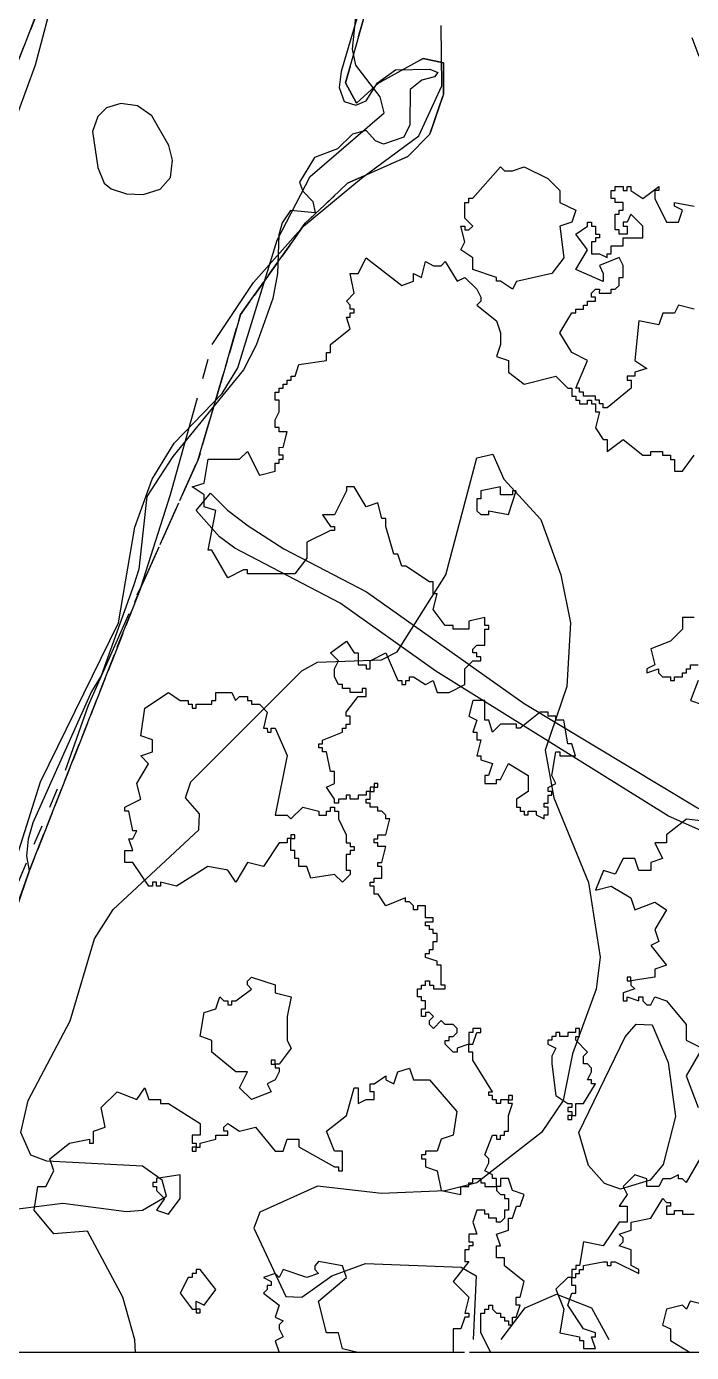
# Model space of a CAD drawing. Header units: metres. Extents: x -400 to 800, y -650 to 500.
# Drawn here: x 59.7 to 101.8, y -650 to -566.1 of the extents above; entities that cross this region are included whole.
import ezdxf

# ---------------------------------------------------------------- set-up
doc = ezdxf.new("R2010")
doc.units = ezdxf.units.M
doc.header["$LTSCALE"] = 2
for name, pattern in [('DASHDOT', [3.556, 2.54, -0.508, 0, -0.508]), ('DASHED', [1.524, 1.27, -0.254]), ('PHANTOM', [6.35, 3.175, -0.635, 0.635, -0.635, 0.635, -0.635])]:
    doc.linetypes.add(name, pattern=pattern)
for name, color, linetype in [('SITE-FLOOD-LIMIT', 5, 'DASHED'), ('SITE-PATH', 84, 'CONTINUOUS'), ('SITE-PROPERTY', 7, 'PHANTOM'), ('SITE-SETBACK-WATER', 1, 'DASHDOT'), ('SITE-TREE-CANOPY', 94, 'CONTINUOUS'), ('SITE-WATER-EDGE', 5, 'CONTINUOUS'), ('TOPO-CONTOUR-MAJOR', 8, 'CONTINUOUS'), ('TOPO-CONTOUR-MINOR', 9, 'CONTINUOUS')]:
    doc.layers.add(name, color=color, linetype=linetype)

msp = doc.modelspace()

# ---------------------------------------------------------------- linework, layer by layer
at = {"layer": 'SITE-FLOOD-LIMIT'}
for points in [[(61.977, -561.13), (56.425, -575.406), (56.161, -580.164), (56.425, -582.279), (54.574, -584.923), (52.195, -587.038), (46.114, -598.142), (40.563, -619.292), (46.379, -624.315), (44.793, -624.579), (40.827, -624.579), (38.448, -629.073), (32.631, -643.878), (31.379, -650), (20.323, -650), (45.165, -581.936), (56.927, -548.297)], [(56.425, -575.406), (61.977, -561.13)], [(81.837, -562.806), (79.865, -569.707), (80.569, -570.975), (81.978, -569.707), (84.795, -568.158), (86.062, -568.44), (86.062, -570.411), (85.217, -572.947), (83.809, -574.355), (80.006, -576.046), (77.33, -578.581), (73.245, -584.356), (70.569, -593.511), (66.907, -601.68), (59.864, -619.568), (58.033, -624.921)], [(58.033, -624.921), (59.864, -619.568), (66.907, -601.68), (70.569, -593.511), (73.245, -584.356), (77.33, -578.581), (80.006, -576.046), (83.809, -574.355), (85.217, -572.947), (86.062, -570.411), (86.062, -568.44), (84.795, -568.158), (81.978, -569.707), (80.569, -570.975), (79.865, -569.707), (81.837, -562.806)], [(197.138, -650), (50.125, -650)]]:
    msp.add_lwpolyline(points, dxfattribs=at)
at = {"layer": 'SITE-PATH'}
msp.add_lwpolyline([(126.178, -623.682), (123.758, -623.615), (120.601, -623.759), (117.227, -622.924), (113.039, -621.556), (109.546, -620.198), (100.3, -616.07), (85.59, -606.913), (79.536, -602.597), (72.886, -599.125), (71.911, -598.413), (70.438, -596.755), (71.336, -595.654), (72.417, -596.733), (73.721, -597.724), (75.966, -599.17), (81.199, -601.896), (91.181, -608.961), (102.124, -615.559), (106.431, -617.417), (116.385, -620.9), (120.854, -622.024), (126.136, -621.991)], close=True, dxfattribs=at)
at = {"layer": 'SITE-PROPERTY'}
for points in [[(98.231, -557.303), (102.887, -569.795)], [(122.008, -650), (51.256, -650), (51.645, -648), (52.48, -640.937), (52.664, -634.474), (52.938, -631.481), (54.468, -627.499), (57.232, -624.875), (62.285, -612.884), (63.618, -609.057), (66.944, -601.549), (68.811, -595.732), (71.45, -586.255), (74.053, -582.317), (77.217, -578.769), (80.894, -575.733), (84.521, -573.052), (85.96, -569.882), (85.918, -566.078)]]:
    msp.add_lwpolyline(points, dxfattribs=at)
at = {"layer": 'SITE-SETBACK-WATER'}
msp.add_lwpolyline([(439.23, -650), (-19.786, -650)], dxfattribs=at)
at = {"layer": 'SITE-TREE-CANOPY'}
for points in [[(92.679, -575.757), (93.43, -576.502), (93.43, -577.258), (94.433, -577.759), (94.18, -578.504), (93.43, -578.76), (93.682, -580.762), (92.931, -581.752), (90.679, -582.253), (90.427, -582.753), (89.683, -582.252), (89.43, -582.252), (89.431, -582.008), (87.929, -581.507), (87.929, -580.762), (87.179, -580.261), (87.431, -579.76), (87.179, -578.759), (87.432, -578.759), (87.432, -579.004), (87.677, -579.004), (87.93, -578.759), (87.432, -578.259), (87.432, -577.258), (87.677, -577.258), (87.677, -577.002), (87.93, -577.002), (89.677, -575.011), (89.929, -575.256), (90.428, -575.256), (91.178, -575.011)], [(88.432, -597.002), (88.931, -597.002), (88.931, -596.758), (90.179, -597.003), (90.678, -595.512), (90.432, -595.512), (90.432, -595.757), (89.681, -595.757), (89.681, -595.256), (88.433, -595.512), (88.433, -596.012), (88.18, -596.012), (88.18, -596.758)], [(76.181, -617.502), (76.181, -617.758), (75.683, -617.758), (74.68, -619.259), (73.677, -619.003), (72.933, -620.26), (72.428, -619.504), (71.179, -619.259), (69.18, -620.504), (68.176, -620.26), (68.176, -620.504), (67.931, -620.504), (67.931, -620.26), (67.678, -620.26), (67.678, -620.504), (67.433, -620.504), (66.43, -619.002), (65.932, -619.002), (65.932, -618.257), (66.43, -618.257), (66.177, -617.512), (66.43, -617.512), (66.683, -617.011), (66.43, -617.011), (66.178, -615.754), (65.932, -615.754), (65.932, -615.509), (66.928, -615.009), (66.683, -614.008), (67.427, -612.762), (66.929, -612.261), (67.679, -612.006), (67.68, -611.26), (66.929, -611.004), (67.182, -609.258), (68.683, -608.257), (69.427, -608.758), (69.932, -608.758), (69.932, -609.003), (70.177, -609.003), (70.177, -609.258), (70.43, -609.258), (70.43, -609.003), (71.433, -609.003), (71.433, -608.758), (71.679, -608.758), (71.679, -608.257), (72.682, -608.258), (72.927, -608.758), (73.18, -608.502), (73.678, -608.502), (73.678, -608.758), (73.93, -608.758), (73.93, -609.003), (74.428, -609.003), (74.927, -609.504), (74.681, -610.505), (74.926, -610.505), (74.933, -610.761), (75.179, -610.761), (75.179, -610.505), (75.431, -610.505), (76.182, -612.252), (75.431, -616.011), (76.181, -616.011), (76.427, -616.256), (77.178, -615.511), (78.181, -615.756), (78.181, -616.012), (78.679, -616.012), (78.679, -615.756), (78.931, -615.756), (78.931, -615.511), (79.177, -615.511), (79.177, -615.756), (79.43, -615.756), (79.429, -616.256), (79.927, -617.258), (79.927, -617.758), (80.18, -617.758), (80.18, -618.003), (80.432, -618.003), (80.432, -618.259), (80.18, -618.259), (80.18, -618.504), (79.927, -618.504), (79.927, -619.505), (80.18, -619.505), (80.18, -619.761), (79.681, -620.261), (79.176, -619.76), (77.682, -620.005), (77.43, -619.26), (76.932, -619.26), (76.932, -618.759), (76.679, -618.759), (76.679, -618.258), (76.427, -618.258), (76.427, -617.502)], [(92.429, -616.258), (92.429, -616.002), (92.681, -616.002), (92.681, -615.502), (92.429, -615.502), (92.429, -615.257), (92.681, -615.257), (92.681, -614.756), (92.927, -614.756), (92.927, -614.512), (92.682, -614.512), (92.682, -614.256), (93.18, -614.011), (92.927, -613.511), (93.18, -612.009), (93.432, -612.009), (93.432, -612.254), (94.429, -612.254), (94.183, -611.509), (93.931, -611.508), (93.678, -610.007), (93.18, -610.007), (93.18, -609.762), (92.682, -609.762), (92.682, -609.506), (92.177, -609.506), (90.928, -610.507), (90.683, -610.507), (90.683, -610.262), (89.68, -610.262), (89.181, -610.763), (88.929, -610.006), (88.683, -610.006), (88.677, -608.76), (87.933, -608.76), (87.68, -609.761), (88.178, -610.006), (87.933, -610.762), (88.178, -610.762), (88.178, -611.252), (88.431, -611.252), (88.178, -612.253), (88.431, -612.253), (88.431, -612.509), (89.181, -612.754), (88.928, -613.51), (88.683, -613.51), (88.683, -614.011), (89.426, -614.011), (89.427, -613.755), (89.679, -613.755), (90.177, -612.754), (91.433, -613.51), (91.433, -614.512), (90.682, -615.012), (90.682, -615.502), (90.928, -615.502), (90.928, -615.757), (91.18, -615.757), (91.18, -616.002), (91.433, -616.002), (91.433, -615.757), (91.931, -615.758), (91.931, -616.002)], [(81.682, -614.51), (81.682, -614.254), (81.429, -614.254), (81.429, -614.51)], [(81.927, -614.255), (81.927, -614.01), (81.682, -614.01), (81.682, -614.254)], [(76.679, -617.502), (76.679, -617.257), (76.427, -617.257), (76.427, -617.502)], [(75.429, -632.007), (75.681, -632.007), (75.681, -632.252), (75.429, -632.753), (74.93, -633.008), (75.183, -633.509), (73.927, -634.009), (73.177, -633.253), (73.682, -632.252), (72.931, -632.252), (71.43, -631.006), (71.43, -630.26), (70.68, -630.004), (70.932, -628.503), (71.683, -628.258), (71.929, -627.502), (72.181, -627.758), (72.427, -627.758), (72.427, -628.002), (72.679, -628.002), (72.679, -627.758), (72.932, -627.758), (73.928, -627.012), (73.683, -626.757), (73.683, -626.512), (73.928, -626.256), (75.429, -626.757), (75.429, -627.257), (76.432, -627.502), (76.18, -628.759), (76.18, -630.261), (76.432, -630.761), (75.681, -631.763), (75.429, -631.762)], [(97.927, -626.259), (97.682, -626.259), (97.682, -626.504), (97.927, -626.504)], [(87.93, -630.507), (88.183, -629.762), (88.428, -629.762), (88.428, -629.506), (87.93, -629.506), (87.93, -629.762), (87.678, -629.762), (87.678, -630.507)], [(94.433, -635.002), (94.433, -634.257), (94.931, -634.257), (95.682, -633.011), (95.429, -633.011), (95.429, -632.755), (95.177, -632.755), (95.429, -632.254), (95.429, -632.01), (95.177, -631.754), (94.931, -631.754), (94.931, -631.253), (95.177, -631.009), (94.433, -630.252), (94.433, -630.007), (94.679, -630.007), (94.679, -629.507), (94.426, -629.507), (94.426, -629.752), (93.928, -629.763), (93.928, -630.007), (93.43, -630.007), (93.43, -629.763), (93.178, -629.762), (93.178, -630.007), (92.932, -630.007), (92.932, -630.252), (92.68, -630.252), (92.679, -630.508), (93.178, -630.752), (92.932, -631.253), (92.932, -631.754), (93.177, -633.756), (93.928, -634.257), (94.18, -634.257), (94.18, -634.512), (93.928, -634.512), (93.928, -634.757), (94.18, -634.757), (94.18, -635.002)], [(89.43, -639.762), (89.683, -640.007), (89.928, -640.007), (89.928, -640.252), (90.181, -640.252), (90.181, -641.008), (89.928, -641.008), (89.928, -641.509), (89.683, -641.753), (89.43, -641.753), (89.43, -641.509), (88.932, -641.509), (88.932, -641.253), (88.679, -641.253), (88.679, -641.008), (88.181, -641.008), (87.929, -641.753), (88.181, -642.51), (87.683, -642.51), (87.683, -643.01), (87.929, -643.01), (87.929, -643.255), (87.683, -643.255), (87.683, -643.511), (87.43, -643.511), (87.43, -644.256), (87.683, -644.256), (86.68, -645.502), (87.683, -646.503), (87.43, -647.504), (87.682, -647.504), (87.682, -647.76), (87.43, -647.76), (87.177, -648.505), (86.679, -648.505), (86.679, -650), (80.656, -650), (79.678, -649.761), (79.432, -648.76), (78.682, -648.76), (78.177, -646.758), (79.931, -645.256), (79.678, -644.511), (78.177, -644.255), (77.932, -644.511), (77.932, -644.755), (78.177, -645.011), (77.433, -645.256), (75.932, -644.755), (75.68, -645.256), (75.427, -645.011), (74.683, -645.256), (75.181, -645.511), (75.181, -645.756), (74.929, -645.756), (74.929, -646.012), (74.683, -646.257), (75.679, -647.002), (75.427, -647.758), (75.932, -648.003), (75.679, -648.259), (75.679, -648.504), (75.932, -649.004), (75.426, -649.26), (75.677, -650), (66.606, -650), (66.552, -649.192), (65.795, -646.5), (63.557, -642.329), (61.432, -642.506), (60.183, -641.004), (60.429, -639.503), (60.927, -639.503), (61.432, -638.502), (61.18, -637.756), (62.429, -636.755), (63.677, -636.511), (63.677, -636.756), (63.93, -636.756), (63.93, -636.01), (64.681, -635.755), (64.428, -634.509), (65.432, -633.508), (66.68, -634.008), (67.179, -633.252), (67.431, -634.008), (68.182, -634.009), (68.182, -634.253), (68.68, -634.253), (70.679, -635.511), (70.679, -636.256), (70.181, -636.256), (70.181, -636.756), (70.433, -636.756), (70.433, -637.012), (70.679, -637.012), (70.679, -636.756), (71.682, -636.512), (71.682, -636.256), (72.433, -636.256), (72.433, -636.011), (72.18, -636.011), (72.18, -635.756), (72.433, -635.511), (73.183, -636.011), (74.179, -635.756), (75.428, -637.258), (75.933, -637.258), (76.179, -636.512), (76.929, -636.513), (76.929, -637.002), (79.181, -638.259), (79.427, -638.259), (79.427, -638.504), (79.679, -638.504), (79.679, -637.258), (79.181, -637.258), (78.683, -636.012), (79.932, -635.011), (80.43, -633.254), (80.683, -633.254), (80.683, -634.255), (81.181, -634.01), (81.679, -634.01), (81.679, -633.51), (81.427, -633.51), (81.427, -633.009), (81.679, -633.009), (82.43, -632.509), (82.43, -632.753), (82.928, -633.009), (83.181, -632.253), (83.931, -632.008), (84.177, -632.754), (85.18, -632.754), (86.926, -634.756), (86.681, -636.258), (85.93, -636.503), (85.677, -637.259), (84.927, -637.259), (84.927, -637.504), (84.681, -637.504), (84.681, -637.759), (84.927, -637.759), (84.927, -638.26), (85.677, -638.505), (85.93, -639.762), (87.178, -640.007), (87.178, -639.506), (87.676, -639.506), (87.676, -639.261), (87.929, -639.262), (87.929, -639.006), (88.427, -639.006), (88.427, -639.262), (88.68, -639.262), (88.68, -639.506), (89.43, -639.506)], [(75.429, -631.507), (75.183, -631.507), (75.183, -631.762), (75.429, -631.762)], [(90.427, -634.011), (90.427, -633.756), (90.182, -633.756), (90.182, -634.011)], [(93.928, -635.002), (93.928, -635.258), (94.18, -635.258), (94.18, -635.002)], [(70.181, -637.012), (70.181, -637.257), (70.433, -637.257), (70.433, -637.012)], [(68.679, -641.261), (69.43, -640.26), (69.43, -638.759), (67.928, -639.003), (67.928, -639.259), (67.683, -639.259), (67.683, -639.504), (67.928, -639.504), (67.928, -639.76), (68.433, -640.26), (67.928, -641.005)], [(70.432, -646.757), (70.93, -647.013), (71.681, -646.012), (70.678, -644.754), (70.432, -644.754), (70.432, -645.01), (70.18, -645.01), (70.18, -645.255), (69.927, -645.255), (69.429, -646.256), (70.179, -647.257), (70.432, -647.257)], [(93.933, -645.258), (93.183, -646.003), (93.681, -647.26), (93.428, -648.762), (94.677, -649.007), (94.676, -649.252), (94.929, -649.252), (94.929, -649.752), (95.68, -649.752), (95.427, -649.007), (95.68, -649.007), (95.68, -648.762), (94.929, -648.506), (93.933, -647.004), (94.179, -646.259), (94.431, -646.259), (94.431, -645.759), (94.179, -645.759), (94.179, -645.258)], [(70.432, -647.502), (70.677, -647.502), (70.677, -647.257), (70.432, -647.257)]]:
    msp.add_lwpolyline(points, close=True, dxfattribs=at)
for points in [[(101.931, -584.012), (100.928, -583.756), (100.683, -584.256), (99.932, -584.256), (99.679, -585.012), (98.431, -584.756), (98.178, -587.259), (98.928, -587.76), (98.178, -588.004), (98.178, -588.26), (97.68, -588.26), (97.68, -588.505), (97.932, -588.505), (97.932, -589.006), (96.431, -590.262), (96.178, -590.262), (96.178, -590.007), (95.933, -590.006), (95.933, -589.762), (95.68, -589.762), (95.68, -589.506), (94.93, -589.506), (94.93, -589.261), (94.677, -589.261), (94.677, -589.005), (94.432, -589.005), (95.182, -587.259), (94.179, -586.758), (93.429, -585.512), (94.18, -584.255), (94.432, -584.255), (94.432, -584.011), (94.93, -584.011), (94.93, -583.755), (95.183, -583.755), (95.183, -583.51), (95.681, -583.51), (95.681, -583.254), (95.428, -583.254), (95.428, -583.01), (95.681, -582.754), (95.927, -582.754), (95.926, -583.01), (96.677, -583.01), (96.677, -582.754), (96.93, -582.754), (97.182, -582.509), (97.182, -582.009), (97.428, -582.009), (97.428, -581.252), (97.183, -580.752), (95.927, -581.252), (96.179, -581.753), (96.179, -582.253), (94.432, -581.508), (95.183, -580.262), (94.433, -579.261), (95.176, -578.76), (95.176, -578.504), (95.429, -578.504), (95.429, -578.76), (95.681, -578.76), (95.681, -579.261), (95.927, -579.261), (95.927, -579.506), (95.681, -579.506), (95.681, -579.761), (95.429, -579.761), (95.429, -580.507), (95.927, -580.507), (96.432, -580.752), (96.432, -580.507), (96.677, -580.507), (96.678, -580.006), (97.428, -580.006), (97.428, -579.506), (98.677, -579.506), (98.677, -578.761), (97.926, -578.004), (97.681, -578.505), (97.428, -578.505), (97.428, -578.761), (97.681, -578.761), (97.681, -579.261), (97.183, -579.261), (97.183, -579.005), (96.93, -579.005), (96.93, -578.004), (97.183, -578.004), (97.183, -577.759), (97.428, -577.759), (97.428, -577.259), (96.93, -577.259), (96.93, -577.003), (96.678, -577.003), (96.678, -576.502), (96.93, -576.502), (96.931, -576.258), (97.429, -576.258), (97.429, -576.502), (97.681, -576.502), (97.681, -576.258), (97.927, -576.258), (97.927, -576.502), (98.677, -577.003), (99.68, -576.258), (99.68, -576.503), (99.428, -576.503), (99.428, -577.003), (100.178, -578.505), (100.929, -578.505), (101.182, -577.76), (100.676, -577.504), (100.677, -577.259), (101.932, -577.504)], [(102.681, -647.006), (101.678, -646.761), (101.432, -647.261), (101.18, -647.005), (100.177, -647.261), (99.931, -648.262), (100.429, -648.507), (100.429, -649.252), (101.663, -650), (89.057, -650), (88.433, -648.761), (88.433, -647.504), (88.679, -647.504), (88.679, -647.26), (88.931, -647.26), (88.931, -647.004), (89.177, -647.004), (89.177, -647.26), (89.429, -647.504), (89.682, -647.504), (89.682, -647.76), (89.927, -647.76), (89.927, -648.005), (90.18, -648.005), (90.18, -648.261), (90.432, -648.261), (90.432, -647.76), (90.678, -647.76), (90.931, -647.004), (90.678, -647.004), (90.678, -646.503), (90.931, -646.503), (91.183, -645.502), (89.928, -644.512), (89.928, -644.012), (89.43, -644.012), (89.43, -643.255), (89.682, -643.255), (89.43, -642.51), (90.181, -642.254), (90.181, -641.509), (90.433, -641.509), (90.679, -640.752), (90.931, -640.752), (91.177, -640.007), (90.426, -639.762), (90.181, -639.006), (89.683, -639.006), (89.683, -639.506), (89.43, -639.506), (89.43, -639.006), (89.178, -639.006), (89.178, -638.761), (88.68, -638.505), (88.932, -638.005), (88.932, -637.76), (88.68, -637.504), (89.178, -636.258), (89.431, -636.258), (89.431, -636.503), (89.683, -636.503), (89.683, -636.258), (89.929, -636.258), (89.929, -636.003), (90.181, -636.003), (90.181, -635.013), (90.427, -634.256), (90.182, -634.256), (90.182, -634.011), (89.677, -634.011), (89.676, -634.256), (89.431, -634.256), (89.431, -634.011), (89.178, -634.011), (89.178, -633.755), (88.933, -633.755), (88.933, -633.511), (89.178, -633.511), (87.93, -631.508), (87.93, -631.008), (87.678, -631.008), (87.678, -630.507), (86.927, -630.752), (86.927, -631.008), (86.681, -631.008), (86.183, -630.507), (86.183, -630.262), (86.429, -630.262), (86.429, -630.006), (86.681, -630.006), (86.927, -629.762), (86.927, -629.506), (86.682, -629.261), (86.176, -629.261), (85.931, -629.005), (85.433, -629.506), (85.18, -629.261), (85.18, -629.005), (85.433, -628.76), (85.18, -628.504), (84.928, -628.504), (84.928, -628.76), (84.682, -628.76), (84.682, -628.26), (84.928, -628.26), (84.928, -627.759), (84.682, -627.759), (84.682, -627.503), (84.43, -627.503), (84.43, -627.003), (84.683, -627.003), (84.683, -626.758), (84.928, -626.758), (84.928, -626.502), (85.181, -626.502), (85.181, -626.758), (85.433, -626.758), (85.433, -627.003), (86.177, -627.003), (86.177, -626.758), (85.931, -626.758), (85.931, -625.512), (85.679, -625.512), (85.679, -625.256), (84.928, -625.012), (84.928, -624.756), (85.181, -624.756), (85.181, -624.511), (85.426, -624.511), (85.427, -624.011), (85.679, -624.011), (85.679, -623.51), (85.427, -623.51), (85.427, -623.254), (85.181, -623.254), (85.181, -623.009), (84.929, -623.009), (84.929, -622.753), (85.427, -622.754), (85.427, -622.509), (84.929, -622.509), (84.929, -621.752), (84.431, -621.752), (84.431, -622.008), (84.178, -622.008), (84.178, -621.752), (83.933, -621.507), (83.68, -621.507), (83.68, -621.252), (82.431, -621.752), (81.933, -621.007), (81.681, -621.007), (81.681, -620.506), (81.428, -620.506), (81.428, -620.261), (81.681, -620.261), (81.681, -620.005), (82.179, -620.006), (82.179, -619.26), (81.926, -619.26), (81.927, -619.004), (82.179, -619.004), (82.432, -618.003), (81.927, -618.003), (81.927, -617.759), (81.681, -617.758), (81.681, -617.503), (81.927, -617.503), (81.927, -617.258), (82.432, -617.258), (82.678, -616.257), (82.432, -616.257), (82.432, -616.012), (82.179, -615.756), (81.927, -615.756), (81.927, -615.512), (81.429, -615.511), (81.429, -615.256), (81.176, -615.256), (81.176, -615.011), (81.429, -615.011), (81.429, -614.51), (81.176, -614.51), (81.176, -614.755), (80.678, -614.755), (80.678, -615.011), (80.18, -615.011), (80.18, -614.755), (79.928, -614.755), (79.928, -615.011), (79.43, -615.011), (79.43, -615.255), (79.177, -615.255), (79.177, -615.011), (78.679, -614.254), (79.177, -614.009), (79.177, -613.253), (78.932, -613.253), (78.679, -612.007), (78.427, -612.007), (78.427, -611.762), (78.181, -611.762), (78.181, -611.506), (78.427, -611.507), (78.427, -611.262), (79.683, -610.761), (79.683, -610.506), (79.928, -610.506), (79.928, -610.261), (80.181, -610.261), (80.181, -609.76), (79.928, -609.76), (79.928, -609.504), (80.679, -608.503), (81.177, -608.503), (81.177, -608.003), (80.932, -608.003), (80.932, -608.259), (80.181, -608.259), (80.181, -608.003), (79.683, -608.003), (79.683, -607.758), (79.431, -607.758), (79.178, -607.257), (79.178, -606.757), (79.431, -606.256), (78.933, -605.756), (79.929, -605.01), (80.427, -605.756), (80.68, -605.756), (80.679, -606.512), (81.177, -606.512), (81.177, -606.757), (81.43, -606.757), (81.43, -606.256), (82.433, -605.756), (83.177, -607.503), (83.429, -607.503), (83.429, -607.758), (83.682, -607.758), (83.682, -607.503), (83.927, -607.503), (83.927, -607.258), (84.18, -607.258), (84.93, -607.759), (85.429, -607.503), (85.681, -608.259), (86.432, -608.259), (87.428, -607.759), (87.428, -606.758), (87.933, -606.257), (88.431, -606.257), (88.431, -606.002), (88.179, -606.001), (88.179, -605.757), (87.933, -605.757), (87.933, -605.512), (88.179, -605.256), (88.677, -605.256), (88.677, -604.255), (88.93, -604.255), (88.93, -604.01), (88.677, -604.01), (88.677, -603.51), (87.681, -603.754), (87.681, -604.255), (86.678, -604.255), (86.678, -604.01), (86.18, -604.01), (85.429, -603.009), (85.682, -602.008), (85.429, -602.008), (85.429, -601.262), (85.177, -601.262), (83.683, -600.261), (83.43, -600.261), (83.178, -599.505), (82.932, -599.505), (82.427, -597.758), (82.427, -597.257), (82.182, -597.257), (81.929, -596.256), (81.179, -596.512), (80.428, -595.255), (79.93, -595.255), (79.93, -595.511), (79.179, -597.012), (78.429, -597.012), (78.927, -597.758), (79.179, -597.758), (79.179, -598.002), (78.927, -598.002), (77.432, -598.759), (77.432, -599.76), (76.681, -600.761), (73.679, -600.76), (73.679, -600.504), (73.426, -600.504), (72.43, -601.005), (71.427, -599.258), (71.182, -599.258), (71.68, -596.756), (70.929, -596.511), (70.93, -595.754), (70.179, -595.254), (70.93, -595.009), (71.182, -593.507), (73.182, -593.508), (73.68, -593.007), (74.43, -594.509), (75.427, -594.253), (75.427, -593.753), (75.679, -593.753), (75.679, -593.508), (75.932, -593.508), (75.932, -593.252), (75.679, -593.252), (75.679, -592.751), (75.932, -592.752), (76.178, -591.762), (75.679, -591.761), (75.679, -591.506), (75.427, -591.506), (75.427, -591.005), (75.68, -590.504), (75.68, -589.759), (75.427, -589.759), (75.427, -589.259), (75.68, -589.259), (75.68, -589.003), (75.932, -589.003), (75.932, -588.758), (76.178, -588.758), (76.178, -588.502), (76.43, -588.502), (76.431, -588.258), (76.683, -588.258), (76.929, -587.512), (78.683, -587.257), (78.683, -586.756), (78.928, -586.756), (78.928, -586.256), (80.177, -585.255), (79.932, -584.509), (80.177, -584.509), (80.177, -584.254), (80.43, -584.254), (80.43, -584.009), (80.177, -584.009), (80.177, -583.753), (79.932, -583.508), (80.43, -583.008), (80.177, -581.762), (80.683, -581.762), (81.181, -580.761), (83.432, -582.507), (84.183, -582.252), (84.183, -581.762), (84.681, -582.007), (84.927, -581.006), (85.432, -581.262), (85.93, -581.262), (86.183, -581.006), (86.933, -582.252), (87.431, -582.007), (88.182, -582.753), (88.427, -583.253), (88.427, -583.509), (88.182, -583.754), (89.43, -584.755), (89.683, -585.512), (89.683, -586.257), (89.43, -587.002), (90.18, -587.258), (90.18, -588.003), (91.176, -588.76), (93.183, -588.26), (93.926, -589.005), (94.179, -589.005), (94.179, -589.506), (94.431, -589.506), (94.431, -589.762), (94.677, -589.762), (94.677, -590.006), (95.182, -590.006), (95.182, -589.762), (95.428, -589.762), (95.428, -590.006), (95.68, -590.006), (95.68, -590.507), (95.933, -590.507), (95.68, -591.508), (96.178, -592.254), (96.43, -592.254), (96.43, -593.01), (97.427, -592.254), (98.682, -593.255), (99.18, -593.255), (99.18, -593.01), (99.931, -593.01), (99.931, -593.255), (100.429, -593.255), (100.429, -593.511), (100.682, -593.511), (100.681, -594.256), (101.18, -594.256), (101.93, -593.255)], [(101.929, -603.511), (101.178, -603.511), (101.178, -604.257), (100.428, -605.002), (99.179, -605.502), (99.431, -606.503), (98.933, -606.759), (98.933, -607.004), (99.677, -606.759), (99.677, -607.004), (99.929, -607.26), (100.427, -607.26), (100.427, -607.505), (100.68, -607.505), (100.68, -607.26), (101.178, -607.26), (101.178, -607.004), (101.43, -607.004), (101.431, -606.76), (101.683, -606.76), (101.683, -606.504), (102.181, -606.504)], [(102.181, -607.505), (101.683, -608.762), (102.426, -609.007)], [(103.429, -616.504), (101.429, -616.259), (100.18, -617.26), (100.18, -617.761), (99.43, -617.761), (99.928, -618.762), (99.177, -619.007), (99.177, -619.507), (98.426, -619.507), (98.181, -618.762), (97.43, -618.762), (96.932, -619.752), (96.181, -619.507), (95.683, -620.753), (96.679, -620.508), (97.928, -621.253), (98.181, -622.01), (99.429, -621.509), (100.18, -622.01), (99.429, -623.256), (99.682, -624.012), (99.176, -624.257), (100.179, -625.503), (99.429, -625.759), (99.429, -626.259), (97.927, -626.504), (97.927, -626.76), (98.18, -627.004), (97.429, -627.26), (97.429, -627.761), (97.682, -627.761), (97.682, -627.505), (98.432, -627.761), (98.432, -627.505), (98.678, -627.505), (98.678, -627.761), (98.93, -628.006), (99.183, -628.006), (99.429, -627.505), (100.179, -627.761), (101.428, -629.252), (101.428, -630.253), (102.431, -630.754), (101.427, -632.511), (102.178, -634.502)], [(102.43, -637.506), (101.426, -639.252), (101.181, -639.007), (100.928, -639.007), (100.928, -638.763), (100.43, -639.007), (99.932, -639.007), (99.68, -639.508), (98.929, -639.508), (98.929, -639.007), (98.178, -638.762), (97.428, -639.507), (97.68, -640.008), (97.182, -640.753), (97.68, -640.753), (97.68, -641.754), (97.182, -641.754), (96.179, -643.256), (94.93, -643.011), (94.677, -644.502), (94.432, -644.502), (94.432, -644.757), (94.179, -644.757), (94.179, -645.258), (94.431, -645.258), (94.431, -645.002), (94.677, -645.002), (94.677, -644.758), (94.93, -644.758), (94.93, -644.502), (96.178, -644.257), (96.431, -644.257), (96.431, -644.502), (96.676, -644.502), (96.676, -644.257), (96.929, -644.257), (98.43, -645.003), (98.43, -644.758), (97.932, -644.502), (97.932, -643.512), (97.182, -643.256), (97.427, -643.011), (97.427, -642.756), (97.182, -642.511), (97.932, -642.255), (97.933, -641.754), (99.181, -641.51), (99.932, -640.253), (100.178, -640.509), (100.43, -640.509), (100.43, -640.754), (100.178, -640.754), (100.177, -641.254), (100.683, -641.254), (100.683, -641.01), (101.181, -641.01), (101.181, -641.254), (101.931, -641.254)]]:
    msp.add_lwpolyline(points, dxfattribs=at)
at = {"layer": 'SITE-WATER-EDGE'}
msp.add_lwpolyline([(81.878, -561.261), (79.597, -568.981), (79.477, -569.993), (79.793, -570.872), (80.537, -571.105), (81.175, -570.838), (81.891, -569.693), (83.041, -568.881), (85.216, -568.837), (85.707, -569.037), (85.504, -569.326), (84.704, -569.537), (83.974, -570.127), (83.953, -572.352), (83.567, -573.13), (82.269, -573.575), (81.764, -573.375), (81.189, -572.707), (80.319, -572.941), (79.372, -573.875), (77.913, -574.42), (76.972, -575.988), (77.183, -576.555), (77.8, -577.201), (77.954, -577.924), (76.397, -577.768), (75.878, -578.558), (75.653, -579.303), (75.583, -581.761), (75.274, -583.341), (74.235, -586.288), (73.421, -587.857), (68.959, -593.329), (67.31, -595.865), (66.811, -600.448), (66.481, -601.449), (64.432, -607.211), (63.822, -608.201), (60.102, -616.51), (59.801, -617.544), (59.702, -618.59), (59.877, -619.535), (59.056, -621.849)], dxfattribs=at)
msp.add_lwpolyline([(67.088, -576.766), (68.154, -576.432), (68.814, -575.676), (68.933, -574.586), (68.709, -573.662), (67.622, -571.793), (66.717, -571.159), (65.671, -571.003), (64.759, -571.281), (64.212, -571.826), (63.875, -572.783), (64.219, -575.063), (64.625, -576.053), (65.06, -576.398), (66.035, -576.721)], close=True, dxfattribs=at)
at = {"layer": 'TOPO-CONTOUR-MAJOR'}
for points in [[(64.006, -554.41), (60.25, -568.575), (57.961, -574.829)], [(57.961, -622.183), (60.596, -613.918), (65.526, -603.842), (66.561, -597.796), (67.645, -594.773), (69.045, -592.48), (72.067, -589.347), (73.075, -587.72), (75.548, -579.659), (77.636, -575.629), (82.316, -571.598), (82.058, -570.59), (80.526, -568.575), (80.328, -567.568), (80.521, -565.552)]]:
    msp.add_lwpolyline(points, dxfattribs=at)
at = {"layer": 'TOPO-CONTOUR-MINOR'}
for points in [[(57.961, -641.064), (61.991, -640.561), (66.022, -641.08), (67.029, -640.99), (68.548, -640.116), (68.282, -639.108), (67.029, -638.217), (60.984, -637.892), (59.976, -637.514), (59.349, -636.085), (59.809, -634.07), (62.463, -629.032), (64.006, -623.843), (65.189, -621.979), (70.607, -616.941), (70.649, -615.933), (69.761, -614.925), (70.105, -613.918), (77.105, -606.882), (78.113, -606.333), (82.144, -606.188), (83.151, -605.677), (86.217, -600.819), (88.189, -593.425), (89.197, -593.184), (89.889, -594.773), (92.22, -597.325), (93.489, -600.819), (94.096, -603.842), (93.866, -607.872), (92.496, -611.903), (93.04, -614.925), (95.243, -620.274), (95.973, -625.002), (95.727, -627.017), (94.235, -631.117), (93.636, -634.07), (92.275, -636.085), (88.189, -639.276), (86.174, -639.781), (82.144, -639.95), (78.113, -639.477), (74.457, -641.123), (74.086, -642.131), (76.098, -646.451), (77.105, -646.501), (79.011, -645.154), (81.136, -644.37), (87.182, -644.611), (88.139, -645.154), (87.953, -649.184)], [(89.714, -649.184), (91.246, -647.169), (93.227, -646.309), (95.434, -647.169), (96.535, -649.184)]]:
    msp.add_lwpolyline(points, dxfattribs=at)
msp.add_lwpolyline([(97.554, -630.04), (98.265, -629.225), (99.273, -629.276), (100.281, -631.664), (100.735, -635.078), (99.972, -638.101), (99.143, -639.108), (97.258, -639.671), (96.25, -639.315), (95.243, -638.173), (94.633, -636.085)], close=True, dxfattribs=at)

doc.saveas('drawing.dxf')
